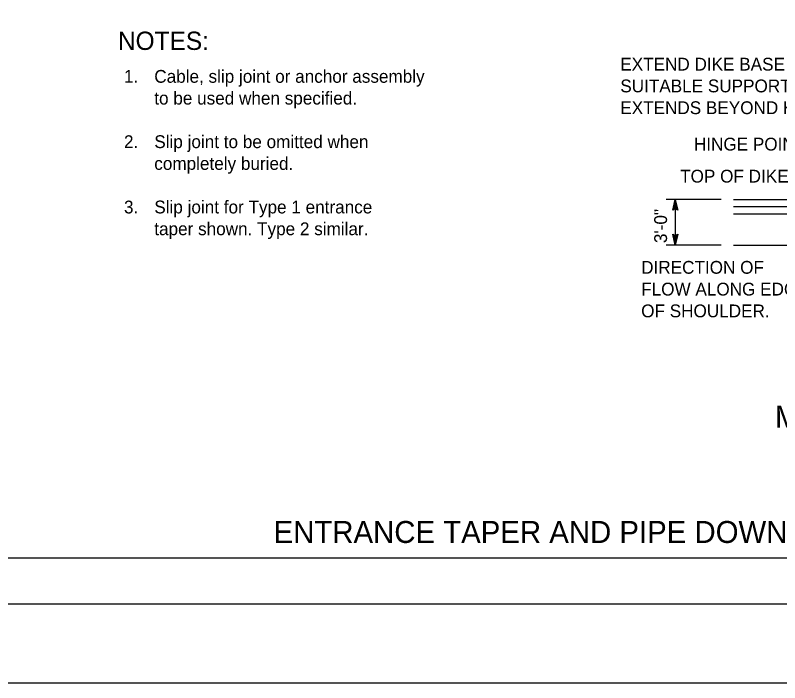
# Model space of a CAD drawing. Extents: x -894 to 866, y -472 to 714.
# Drawn here: x -392.9 to 24.9, y -472.4 to -107.7 of the extents above; entities that cross this region are included whole.
import ezdxf

# ---------------------------------------------------------------- set-up
doc = ezdxf.new("R2010")
doc.units = 0
for name, color, linetype in [('56 Stage 3 Anno', 7, 'Continuous'), ('57 Undefined', 7, 'Continuous'), ('60 Nongeo Data', 7, 'Continuous'), ('border_PLOTTING-ELEMENTS', 7, 'Continuous'), ('border_rw_22x34_Cut_Lines', 7, 'Continuous'), ('border_SHEET', 7, 'Continuous')]:
    doc.layers.add(name, color=color, linetype=linetype)

msp = doc.modelspace()

# ---------------------------------------------------------------- linework, layer by layer
at = {"layer": '56 Stage 3 Anno'}
for p, q in [((-7.14, -208.27), (-37.17, -208.27)), ((-33.49, -214.27), (-32.15, -208.27)), ((-32.15, -208.27), (-32.15, -233.27)), ((-32.15, -208.27), (-32.15, -208.27)), ((-32.15, -208.27), (-30.82, -214.27)), ((-33.14, -214.06), (-32.15, -209.65)), ((-32.78, -213.82), (-32.15, -211.04)), ((-32.43, -213.65), (-32.16, -212.42)), ((-32.16, -212.42), (-31.89, -213.63)), ((-32.15, -209.67), (-31.18, -214.04)), ((-32.15, -211.04), (-31.53, -213.86)), ((-32.15, -213.47), (-33.49, -214.27)), ((-33.49, -214.27), (-33.49, -214.27)), ((-30.82, -214.27), (-32.15, -213.47)), ((-30.82, -214.27), (-30.82, -214.27)), ((-32.15, -233.27), (-33.48, -227.27)), ((-33.48, -227.27), (-33.48, -227.27)), ((-33.48, -227.27), (-32.15, -228.07)), ((-32.16, -231.88), (-33.12, -227.51)), ((-32.15, -230.51), (-32.78, -227.69)), ((-32.15, -229.13), (-32.42, -227.92)), ((-32.15, -228.07), (-30.81, -227.27)), ((-30.81, -227.27), (-32.15, -233.27)), ((-31.17, -227.49), (-32.15, -231.89)), ((-31.53, -227.73), (-32.15, -230.51)), ((-31.87, -227.9), (-32.15, -229.13)), ((-30.81, -227.27), (-30.81, -227.27)), ((-7.14, -233.27), (-37.17, -233.27)), ((-32.15, -233.27), (-32.15, -233.27))]:
    msp.add_line(p, q, dxfattribs=at)
at = {"layer": '60 Nongeo Data'}
for p, q in [((-0.35, -208.27), (86.11, -208.27)), ((-0.35, -212.27), (67.35, -212.27)), ((-0.35, -216.27), (67.35, -216.27)), ((-0.35, -233.27), (348.1, -233.27))]:
    msp.add_line(p, q, dxfattribs=at)
at = {"layer": 'border_PLOTTING-ELEMENTS'}
for points in [[(-894.04, -472.44), (865.96, -472.44), (865.96, 713.56), (-894.04, 713.56)], [(-864.04, 670.56), (835.96, 670.56), (835.96, -429.44), (-864.04, -429.44)]]:
    msp.add_lwpolyline(points, close=True, dxfattribs=at)
at = {"layer": 'border_rw_22x34_Cut_Lines'}
msp.add_lwpolyline([(-864.04, 670.56), (835.96, 670.56), (835.96, -429.44), (-864.04, -429.44)], close=True, dxfattribs=at)
at = {"layer": 'border_SHEET'}
msp.add_line((810.96, -404.44), (-814.04, -404.44), dxfattribs=at)

# ---------------------------------------------------------------- texts
at = {"layer": '57 Undefined'}
for s, height, p in [('NOTES:', 10, (-336.78, -126.62)), ('EXTEND DIKE BASE TO PROVIDE', 7, (-62.19, -137.9)), ('1.', 7, (-333.46, -144.57)), ('Cable, slip joint or anchor assembly', 7, (-316.9, -144.57)), ('SUITABLE SUPPORT WHERE DIKE', 7, (-62.19, -149.8)), ('to be used when specified.', 7, (-316.9, -156.47)), ('EXTENDS BEYOND HINGE POINT', 7, (-62.19, -161.7)), ('2.', 7, (-333.46, -180.27)), ('Slip joint to be omitted when', 7, (-316.9, -180.27)), ('HINGE POINT', 7, (-21.96, -181.6)), ('completely buried.', 7, (-316.9, -192.17)), ('TOP OF DIKE', 7, (-29.48, -199.11)), ('3.', 7, (-333.46, -215.97)), ('Slip joint for Type 1 entrance ', 7, (-316.9, -215.97)), ('taper shown. Type 2 similar.', 7, (-316.9, -227.87)), ('DIRECTION OF', 7, (-50.77, -248.94)), ('FLOW ALONG EDGE', 7, (-50.77, -260.84)), ('OF SHOULDER.', 7, (-50.77, -272.74)), ('MOUNTABLE DIKE TYPE 2', 12, (22.38, -333.02)), ('ENTRANCE TAPER AND PIPE DOWNDRAIN', 12, (-251.69, -396.06))]:
    msp.add_text(s, height=height, dxfattribs=at).set_placement(p)
msp.add_text('3\'-0"', height=7, rotation=90, dxfattribs=at).set_placement((-36.64, -232.18))

doc.saveas('drawing.dxf')
